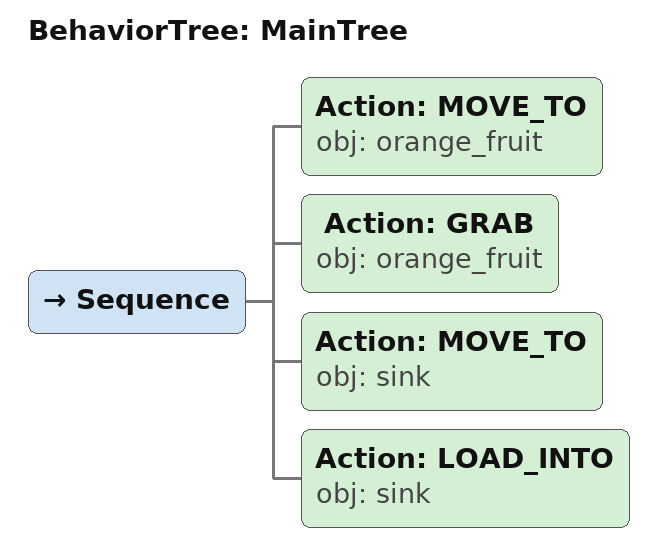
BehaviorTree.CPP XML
<root main_tree_to_execute="MainTree">
  <BehaviorTree ID="MainTree">
    <Sequence>
      <!-- Move to orange_fruit -->
      <Action ID="MOVE_TO" obj="orange_fruit" />
      <!-- Grab orange_fruit -->
      <Action ID="GRAB" obj="orange_fruit" />
      <!-- Move to sink -->
      <Action ID="MOVE_TO" obj="sink" />
      <!-- Load into sink -->
      <Action ID="LOAD_INTO" obj="sink" />
    </Sequence>
  </BehaviorTree>
</root>
